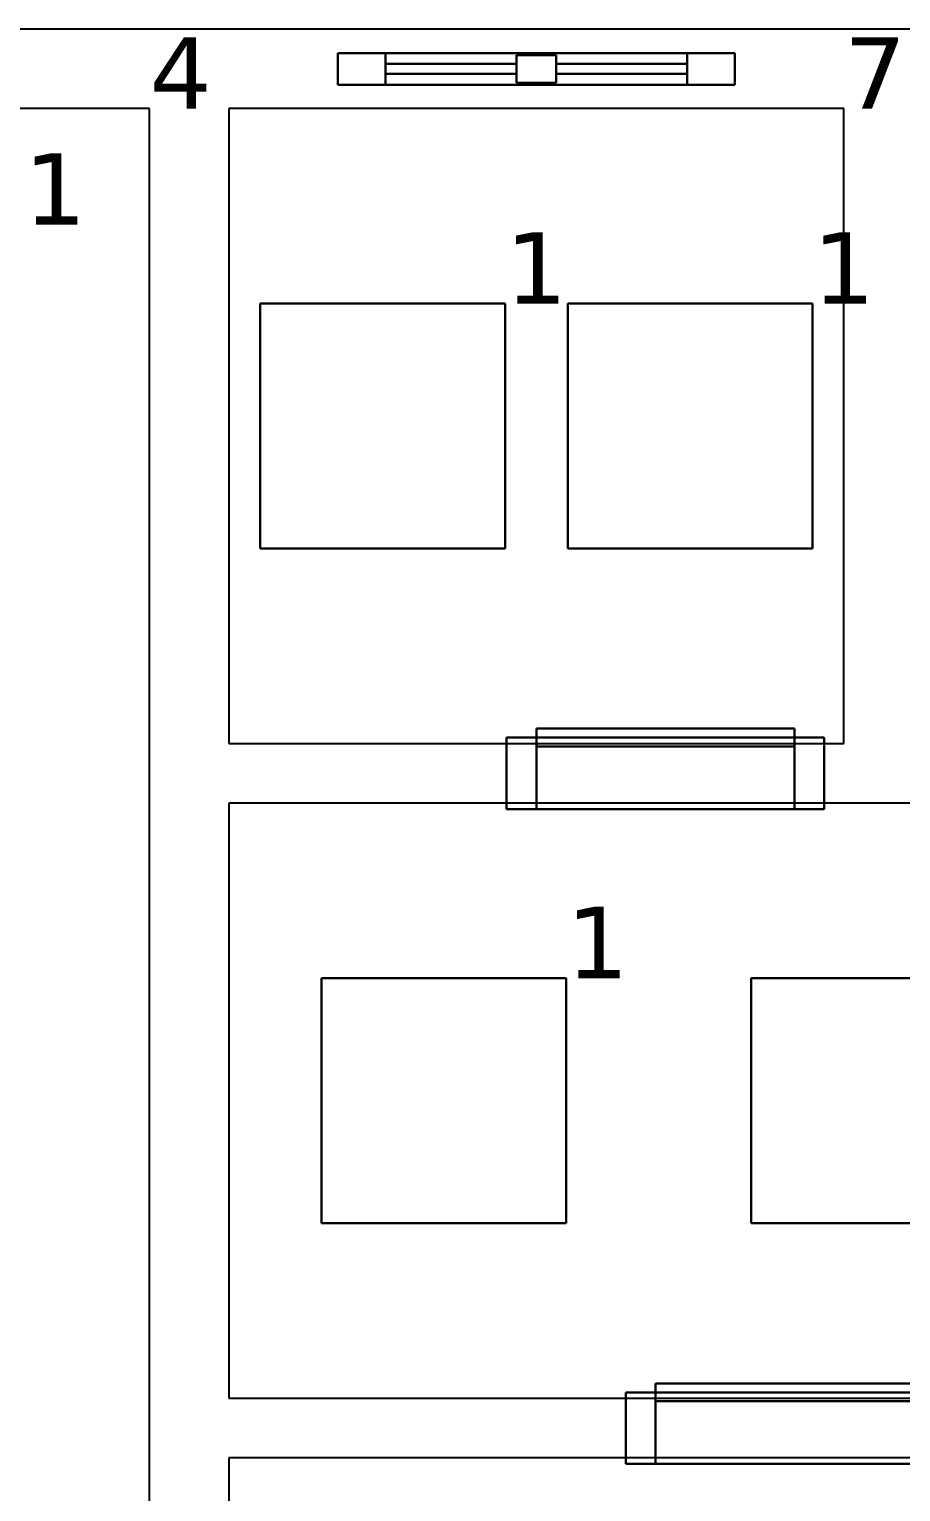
# Model space of a CAD drawing. Header units: inches. Extents: x 0 to 47.1, y -16.6 to 0.5.
# Drawn here: x 9.247 to 11.443, y -3.686 to 0 of the extents above; entities that cross this region are included whole.
import ezdxf

# ---------------------------------------------------------------- set-up
doc = ezdxf.new("R2010")
doc.units = ezdxf.units.IN
doc.header["$MEASUREMENT"] = 0
for name, color, linetype, true_color in [('DLX_BLD1_APERT', 7, 'Continuous', 0x969696), ('DLX_BLD1_CALC', 7, 'Continuous', 0xffffff), ('DLX_BLD1_CONT', 7, 'Continuous', 0x969696), ('DLX_BLD1_LUM', 7, 'Continuous', 0x55aa00), ('DLX_BLD1_LUMKEY_IDX', 7, 'Continuous', 0x969696), ('DLX_BLD1_RESKEY_IDX', 7, 'Continuous', 0x707070)]:
    doc.layers.add(name, color=color, linetype=linetype, true_color=true_color)
doc.styles.add('TableTextStyle', font='')
doc.styles.get('TableTextStyle').set_extended_font_data('VERDANA.TTF')

msp = doc.modelspace()

# ---------------------------------------------------------------- linework, layer by layer
at = {"layer": 'DLX_BLD1_APERT'}
for points in [[(11.025, -0.06, 0), (10.025, -0.06, 0)], [(10.025, -0.06, 0), (10.025, -0.14, 0)], [(10.025, -0.14, 0), (10.025, -0.06, 0)], [(10.025, -0.06, 0), (11.025, -0.06, 0)], [(10.025, -0.14, 0), (10.025, -0.06, 0)], [(10.025, -0.06, 0), (10.025, -0.06, 0)], [(10.025, -0.06, 0), (10.025, -0.14, 0)], [(10.025, -0.06, 0), (11.025, -0.06, 0)], [(11.025, -0.06, 0), (10.025, -0.06, 0)], [(10.025, -0.06, 0), (10.025, -0.06, 0)], [(10.145, -0.06, 0), (10.145, -0.06, 0)], [(10.145, -0.06, 0), (10.905, -0.06, 0)], [(10.905, -0.06, 0), (10.145, -0.06, 0)], [(10.145, -0.0875, 0), (10.145, -0.06, 0)], [(10.145, -0.06, 0), (10.905, -0.06, 0)], [(10.145, -0.0875, 0), (10.145, -0.06, 0)], [(10.145, -0.06, 0), (10.145, -0.06, 0)], [(10.145, -0.06, 0), (10.145, -0.0875, 0)], [(10.905, -0.06, 0), (10.145, -0.06, 0)], [(10.145, -0.06, 0), (10.145, -0.0875, 0)], [(10.475, -0.065, 0), (10.475, -0.0875, 0)], [(10.575, -0.065, 0), (10.475, -0.065, 0)], [(10.475, -0.0875, 0), (10.475, -0.065, 0)], [(10.475, -0.065, 0), (10.575, -0.065, 0)], [(10.475, -0.065, 0), (10.575, -0.065, 0)], [(10.475, -0.0875, 0), (10.475, -0.065, 0)], [(10.575, -0.065, 0), (10.475, -0.065, 0)], [(10.475, -0.065, 0), (10.475, -0.0875, 0)], [(10.575, -0.065, 0), (10.475, -0.065, 0)], [(10.475, -0.065, 0), (10.475, -0.065, 0)], [(10.475, -0.065, 0), (10.575, -0.065, 0)], [(10.475, -0.0875, 0), (10.475, -0.065, 0)], [(10.475, -0.065, 0), (10.475, -0.065, 0)], [(10.475, -0.065, 0), (10.475, -0.0875, 0)], [(10.475, -0.0875, 0), (10.475, -0.065, 0)], [(10.475, -0.065, 0), (10.575, -0.065, 0)], [(10.575, -0.065, 0), (10.475, -0.065, 0)], [(10.475, -0.065, 0), (10.475, -0.0875, 0)], [(10.575, -0.0875, 0), (10.575, -0.065, 0)], [(10.575, -0.065, 0), (10.575, -0.0875, 0)], [(10.575, -0.065, 0), (10.575, -0.0875, 0)], [(10.575, -0.0875, 0), (10.575, -0.065, 0)], [(10.575, -0.0875, 0), (10.575, -0.065, 0)], [(10.575, -0.065, 0), (10.575, -0.065, 0)], [(10.575, -0.065, 0), (10.575, -0.0875, 0)], [(10.575, -0.065, 0), (10.575, -0.065, 0)], [(10.575, -0.065, 0), (10.575, -0.0875, 0)], [(10.575, -0.0875, 0), (10.575, -0.065, 0)], [(10.905, -0.06, 0), (10.905, -0.06, 0)], [(10.905, -0.06, 0), (10.905, -0.0875, 0)], [(10.905, -0.0875, 0), (10.905, -0.06, 0)], [(10.905, -0.06, 0), (10.905, -0.06, 0)], [(10.905, -0.06, 0), (10.905, -0.0875, 0)], [(10.905, -0.0875, 0), (10.905, -0.06, 0)], [(11.025, -0.14, 0), (11.025, -0.06, 0)], [(11.025, -0.14, 0), (11.025, -0.06, 0)], [(11.025, -0.06, 0), (11.025, -0.06, 0)], [(11.025, -0.06, 0), (11.025, -0.14, 0)], [(11.025, -0.06, 0), (11.025, -0.14, 0)], [(11.025, -0.06, 0), (11.025, -0.06, 0)], [(10.475, -0.0875, 0), (10.145, -0.0875, 0)], [(10.145, -0.0875, 0), (10.145, -0.0875, 0)], [(10.145, -0.0875, 0), (10.145, -0.1125, 0)], [(10.145, -0.1125, 0), (10.145, -0.0875, 0)], [(10.145, -0.0875, 0), (10.475, -0.0875, 0)], [(10.145, -0.1125, 0), (10.145, -0.0875, 0)], [(10.145, -0.0875, 0), (10.145, -0.0875, 0)], [(10.475, -0.0875, 0), (10.145, -0.0875, 0)], [(10.145, -0.0875, 0), (10.145, -0.1125, 0)], [(10.145, -0.0875, 0), (10.475, -0.0875, 0)], [(10.145, -0.0875, 0), (10.475, -0.0875, 0)], [(10.475, -0.0875, 0), (10.145, -0.0875, 0)], [(10.145, -0.0875, 0), (10.145, -0.0875, 0)], [(10.475, -0.0875, 0), (10.145, -0.0875, 0)], [(10.145, -0.0875, 0), (10.145, -0.1125, 0)], [(10.145, -0.1125, 0), (10.145, -0.0875, 0)], [(10.145, -0.0875, 0), (10.145, -0.0875, 0)], [(10.145, -0.0875, 0), (10.145, -0.1125, 0)], [(10.145, -0.1125, 0), (10.145, -0.0875, 0)], [(10.145, -0.0875, 0), (10.475, -0.0875, 0)], [(10.475, -0.0875, 0), (10.475, -0.1125, 0)], [(10.475, -0.1125, 0), (10.475, -0.0875, 0)], [(10.475, -0.1125, 0), (10.475, -0.0875, 0)], [(10.475, -0.0875, 0), (10.475, -0.1125, 0)], [(10.475, -0.0875, 0), (10.475, -0.0875, 0)], [(10.475, -0.0875, 0), (10.475, -0.1125, 0)], [(10.475, -0.1125, 0), (10.475, -0.0875, 0)], [(10.475, -0.0875, 0), (10.475, -0.0875, 0)], [(10.475, -0.1125, 0), (10.475, -0.0875, 0)], [(10.475, -0.0875, 0), (10.475, -0.1125, 0)], [(10.475, -0.1125, 0), (10.475, -0.0875, 0)], [(10.475, -0.0875, 0), (10.475, -0.0875, 0)], [(10.475, -0.0875, 0), (10.475, -0.1125, 0)], [(10.475, -0.0875, 0), (10.475, -0.0875, 0)], [(10.475, -0.1125, 0), (10.475, -0.0875, 0)], [(10.475, -0.0875, 0), (10.475, -0.1125, 0)], [(10.905, -0.0875, 0), (10.575, -0.0875, 0)], [(10.575, -0.1125, 0), (10.575, -0.0875, 0)], [(10.575, -0.0875, 0), (10.905, -0.0875, 0)], [(10.575, -0.0875, 0), (10.575, -0.1125, 0)], [(10.905, -0.0875, 0), (10.575, -0.0875, 0)], [(10.575, -0.0875, 0), (10.575, -0.1125, 0)], [(10.575, -0.0875, 0), (10.905, -0.0875, 0)], [(10.575, -0.1125, 0), (10.575, -0.0875, 0)], [(10.575, -0.0875, 0), (10.575, -0.0875, 0)], [(10.575, -0.0875, 0), (10.575, -0.1125, 0)], [(10.575, -0.1125, 0), (10.575, -0.0875, 0)], [(10.575, -0.0875, 0), (10.575, -0.0875, 0)], [(10.575, -0.0875, 0), (10.575, -0.1125, 0)], [(10.575, -0.1125, 0), (10.575, -0.0875, 0)], [(10.575, -0.1125, 0), (10.575, -0.0875, 0)], [(10.575, -0.0875, 0), (10.575, -0.0875, 0)], [(10.575, -0.0875, 0), (10.575, -0.1125, 0)], [(10.575, -0.0875, 0), (10.905, -0.0875, 0)], [(10.905, -0.0875, 0), (10.575, -0.0875, 0)], [(10.575, -0.0875, 0), (10.575, -0.0875, 0)], [(10.905, -0.0875, 0), (10.575, -0.0875, 0)], [(10.575, -0.0875, 0), (10.575, -0.1125, 0)], [(10.575, -0.1125, 0), (10.575, -0.0875, 0)], [(10.575, -0.0875, 0), (10.905, -0.0875, 0)], [(10.905, -0.0875, 0), (10.905, -0.0875, 0)], [(10.905, -0.0875, 0), (10.905, -0.1125, 0)], [(10.905, -0.0875, 0), (10.905, -0.0875, 0)], [(10.905, -0.0875, 0), (10.905, -0.1125, 0)], [(10.905, -0.1125, 0), (10.905, -0.0875, 0)], [(10.905, -0.1125, 0), (10.905, -0.0875, 0)], [(10.905, -0.0875, 0), (10.905, -0.0875, 0)], [(10.905, -0.1125, 0), (10.905, -0.0875, 0)], [(10.905, -0.0875, 0), (10.905, -0.0875, 0)], [(10.905, -0.0875, 0), (10.905, -0.1125, 0)], [(10.905, -0.1125, 0), (10.905, -0.0875, 0)], [(10.905, -0.0875, 0), (10.905, -0.1125, 0)], [(10.025, -0.14, 0), (11.025, -0.14, 0)], [(11.025, -0.14, 0), (10.025, -0.14, 0)], [(10.025, -0.14, 0), (10.025, -0.14, 0)], [(10.025, -0.14, 0), (11.025, -0.14, 0)], [(11.025, -0.14, 0), (10.025, -0.14, 0)], [(10.025, -0.14, 0), (10.025, -0.14, 0)], [(10.145, -0.1125, 0), (10.145, -0.1125, 0)], [(10.475, -0.1125, 0), (10.145, -0.1125, 0)], [(10.145, -0.1125, 0), (10.145, -0.14, 0)], [(10.475, -0.1125, 0), (10.145, -0.1125, 0)], [(10.145, -0.1125, 0), (10.145, -0.1125, 0)], [(10.145, -0.1125, 0), (10.145, -0.14, 0)], [(10.145, -0.14, 0), (10.145, -0.1125, 0)], [(10.145, -0.1125, 0), (10.475, -0.1125, 0)], [(10.145, -0.14, 0), (10.145, -0.1125, 0)], [(10.145, -0.1125, 0), (10.475, -0.1125, 0)], [(10.145, -0.1125, 0), (10.475, -0.1125, 0)], [(10.475, -0.1125, 0), (10.145, -0.1125, 0)], [(10.145, -0.1125, 0), (10.145, -0.1125, 0)], [(10.145, -0.1125, 0), (10.475, -0.1125, 0)], [(10.145, -0.1125, 0), (10.145, -0.1125, 0)], [(10.475, -0.1125, 0), (10.145, -0.1125, 0)], [(10.145, -0.14, 0), (10.145, -0.14, 0)], [(10.145, -0.14, 0), (10.905, -0.14, 0)], [(10.905, -0.14, 0), (10.145, -0.14, 0)], [(10.145, -0.14, 0), (10.905, -0.14, 0)], [(10.145, -0.14, 0), (10.145, -0.14, 0)], [(10.905, -0.14, 0), (10.145, -0.14, 0)], [(10.475, -0.135, 0), (10.475, -0.1125, 0)], [(10.475, -0.1125, 0), (10.475, -0.135, 0)], [(10.475, -0.135, 0), (10.475, -0.1125, 0)], [(10.475, -0.1125, 0), (10.475, -0.135, 0)], [(10.475, -0.1125, 0), (10.475, -0.1125, 0)], [(10.475, -0.1125, 0), (10.475, -0.135, 0)], [(10.475, -0.135, 0), (10.475, -0.1125, 0)], [(10.475, -0.1125, 0), (10.475, -0.1125, 0)], [(10.475, -0.135, 0), (10.475, -0.1125, 0)], [(10.475, -0.1125, 0), (10.475, -0.135, 0)], [(10.475, -0.1125, 0), (10.475, -0.1125, 0)], [(10.475, -0.1125, 0), (10.475, -0.1125, 0)], [(10.575, -0.135, 0), (10.475, -0.135, 0)], [(10.475, -0.135, 0), (10.575, -0.135, 0)], [(10.575, -0.135, 0), (10.475, -0.135, 0)], [(10.475, -0.135, 0), (10.575, -0.135, 0)], [(10.475, -0.135, 0), (10.475, -0.135, 0)], [(10.575, -0.135, 0), (10.475, -0.135, 0)], [(10.475, -0.135, 0), (10.475, -0.135, 0)], [(10.475, -0.135, 0), (10.575, -0.135, 0)], [(10.575, -0.135, 0), (10.475, -0.135, 0)], [(10.475, -0.135, 0), (10.575, -0.135, 0)], [(10.905, -0.1125, 0), (10.575, -0.1125, 0)], [(10.575, -0.1125, 0), (10.575, -0.135, 0)], [(10.905, -0.1125, 0), (10.575, -0.1125, 0)], [(10.575, -0.1125, 0), (10.905, -0.1125, 0)], [(10.575, -0.135, 0), (10.575, -0.1125, 0)], [(10.575, -0.1125, 0), (10.905, -0.1125, 0)], [(10.575, -0.1125, 0), (10.575, -0.135, 0)], [(10.575, -0.135, 0), (10.575, -0.1125, 0)], [(10.575, -0.1125, 0), (10.575, -0.1125, 0)], [(10.575, -0.1125, 0), (10.575, -0.135, 0)], [(10.575, -0.135, 0), (10.575, -0.1125, 0)], [(10.575, -0.1125, 0), (10.575, -0.1125, 0)], [(10.575, -0.1125, 0), (10.575, -0.135, 0)], [(10.575, -0.135, 0), (10.575, -0.1125, 0)], [(10.575, -0.1125, 0), (10.905, -0.1125, 0)], [(10.905, -0.1125, 0), (10.575, -0.1125, 0)], [(10.575, -0.1125, 0), (10.575, -0.1125, 0)], [(10.575, -0.1125, 0), (10.575, -0.1125, 0)], [(10.575, -0.1125, 0), (10.905, -0.1125, 0)], [(10.905, -0.1125, 0), (10.575, -0.1125, 0)], [(10.575, -0.135, 0), (10.575, -0.135, 0)], [(10.575, -0.135, 0), (10.575, -0.135, 0)], [(10.905, -0.14, 0), (10.905, -0.1125, 0)], [(10.905, -0.1125, 0), (10.905, -0.1125, 0)], [(10.905, -0.1125, 0), (10.905, -0.14, 0)], [(10.905, -0.14, 0), (10.905, -0.1125, 0)], [(10.905, -0.1125, 0), (10.905, -0.1125, 0)], [(10.905, -0.1125, 0), (10.905, -0.14, 0)], [(10.905, -0.1125, 0), (10.905, -0.1125, 0)], [(10.905, -0.1125, 0), (10.905, -0.1125, 0)], [(10.905, -0.14, 0), (10.905, -0.14, 0)], [(10.905, -0.14, 0), (10.905, -0.14, 0)], [(11.025, -0.14, 0), (11.025, -0.14, 0)], [(11.025, -0.14, 0), (11.025, -0.14, 0)], [(11.175, -1.7625, 0), (10.525, -1.7625, 0)], [(10.525, -1.7625, 0), (10.525, -1.785, 0)], [(11.175, -1.7625, 0), (10.525, -1.7625, 0)], [(10.525, -1.7625, 0), (10.525, -1.7625, 0)], [(10.525, -1.7625, 0), (11.175, -1.7625, 0)], [(10.525, -1.785, 0), (10.525, -1.7625, 0)], [(10.525, -1.7625, 0), (10.525, -1.7625, 0)], [(10.525, -1.7625, 0), (10.525, -1.785, 0)], [(10.525, -1.7625, 0), (11.175, -1.7625, 0)], [(10.525, -1.785, 0), (10.525, -1.7625, 0)], [(11.175, -1.785, 0), (11.175, -1.7625, 0)], [(11.175, -1.785, 0), (11.175, -1.7625, 0)], [(11.175, -1.7625, 0), (11.175, -1.7625, 0)], [(11.175, -1.7625, 0), (11.175, -1.785, 0)], [(11.175, -1.7625, 0), (11.175, -1.7625, 0)], [(11.175, -1.7625, 0), (11.175, -1.785, 0)], [(11.25, -1.785, 0), (10.45, -1.785, 0)], [(10.45, -1.785, 0), (10.45, -1.965, 0)], [(10.45, -1.785, 0), (10.45, -1.785, 0)], [(10.45, -1.785, 0), (10.45, -1.965, 0)], [(10.45, -1.965, 0), (10.45, -1.785, 0)], [(10.45, -1.965, 0), (10.45, -1.785, 0)], [(10.45, -1.785, 0), (10.525, -1.785, 0)], [(10.525, -1.785, 0), (10.45, -1.785, 0)], [(10.45, -1.785, 0), (10.45, -1.785, 0)], [(10.45, -1.785, 0), (11.25, -1.785, 0)], [(10.525, -1.785, 0), (10.525, -1.8075, 0)], [(11.175, -1.785, 0), (10.525, -1.785, 0)], [(10.525, -1.785, 0), (10.525, -1.785, 0)], [(10.525, -1.8075, 0), (10.525, -1.785, 0)], [(10.525, -1.785, 0), (11.175, -1.785, 0)], [(10.525, -1.8075, 0), (10.525, -1.785, 0)], [(10.525, -1.785, 0), (10.525, -1.785, 0)], [(10.525, -1.785, 0), (10.525, -1.8075, 0)], [(10.525, -1.785, 0), (11.175, -1.785, 0)], [(10.525, -1.785, 0), (10.525, -1.785, 0)], [(10.525, -1.8075, 0), (10.525, -1.785, 0)], [(11.175, -1.785, 0), (10.525, -1.785, 0)], [(10.525, -1.785, 0), (10.525, -1.8075, 0)], [(10.525, -1.785, 0), (10.525, -1.785, 0)], [(10.525, -1.785, 0), (10.525, -1.8075, 0)], [(10.525, -1.8075, 0), (10.525, -1.785, 0)], [(11.175, -1.8075, 0), (11.175, -1.785, 0)], [(11.175, -1.785, 0), (11.25, -1.785, 0)], [(11.175, -1.785, 0), (11.175, -1.785, 0)], [(11.25, -1.785, 0), (11.175, -1.785, 0)], [(11.175, -1.785, 0), (11.175, -1.8075, 0)], [(11.175, -1.8075, 0), (11.175, -1.785, 0)], [(11.175, -1.785, 0), (11.175, -1.785, 0)], [(11.175, -1.785, 0), (11.175, -1.8075, 0)], [(11.175, -1.785, 0), (11.175, -1.785, 0)], [(11.175, -1.785, 0), (11.175, -1.8075, 0)], [(11.175, -1.785, 0), (11.175, -1.785, 0)], [(11.175, -1.785, 0), (11.175, -1.8075, 0)], [(11.175, -1.8075, 0), (11.175, -1.785, 0)], [(11.175, -1.8075, 0), (11.175, -1.785, 0)], [(11.25, -1.965, 0), (11.25, -1.785, 0)], [(11.25, -1.785, 0), (11.25, -1.785, 0)], [(11.25, -1.785, 0), (11.25, -1.965, 0)], [(11.25, -1.965, 0), (11.25, -1.785, 0)], [(11.25, -1.785, 0), (11.25, -1.965, 0)], [(11.25, -1.785, 0), (11.25, -1.785, 0)], [(10.525, -1.8075, 0), (10.525, -1.965, 0)], [(10.525, -1.8075, 0), (11.175, -1.8075, 0)], [(10.525, -1.965, 0), (10.525, -1.8075, 0)], [(10.525, -1.8075, 0), (10.525, -1.8075, 0)], [(10.525, -1.8075, 0), (10.525, -1.965, 0)], [(10.525, -1.965, 0), (10.525, -1.8075, 0)], [(11.175, -1.8075, 0), (10.525, -1.8075, 0)], [(10.525, -1.8075, 0), (10.525, -1.8075, 0)], [(11.175, -1.8075, 0), (10.525, -1.8075, 0)], [(11.175, -1.8075, 0), (10.525, -1.8075, 0)], [(10.525, -1.8075, 0), (10.525, -1.8075, 0)], [(10.525, -1.8075, 0), (11.175, -1.8075, 0)], [(10.525, -1.8075, 0), (11.175, -1.8075, 0)], [(10.525, -1.8075, 0), (10.525, -1.8075, 0)], [(11.175, -1.965, 0), (11.175, -1.8075, 0)], [(11.175, -1.8075, 0), (11.175, -1.965, 0)], [(11.175, -1.8075, 0), (11.175, -1.8075, 0)], [(11.175, -1.8075, 0), (11.175, -1.965, 0)], [(11.175, -1.965, 0), (11.175, -1.8075, 0)], [(11.175, -1.8075, 0), (11.175, -1.8075, 0)], [(11.175, -1.8075, 0), (11.175, -1.8075, 0)], [(11.175, -1.8075, 0), (11.175, -1.8075, 0)], [(10.45, -1.965, 0), (11.25, -1.965, 0)], [(10.45, -1.965, 0), (10.45, -1.965, 0)], [(10.525, -1.965, 0), (10.45, -1.965, 0)], [(11.25, -1.965, 0), (10.45, -1.965, 0)], [(10.45, -1.965, 0), (10.45, -1.965, 0)], [(10.45, -1.965, 0), (10.525, -1.965, 0)], [(10.525, -1.965, 0), (10.525, -1.965, 0)], [(10.525, -1.965, 0), (11.175, -1.965, 0)], [(11.175, -1.965, 0), (10.525, -1.965, 0)], [(10.525, -1.965, 0), (10.525, -1.965, 0)], [(11.25, -1.965, 0), (11.175, -1.965, 0)], [(11.175, -1.965, 0), (11.175, -1.965, 0)], [(11.175, -1.965, 0), (11.25, -1.965, 0)], [(11.175, -1.965, 0), (11.175, -1.965, 0)], [(11.25, -1.965, 0), (11.25, -1.965, 0)], [(11.25, -1.965, 0), (11.25, -1.965, 0)], [(10.825, -3.4125, 0), (11.675, -3.4125, 0)], [(10.825, -3.435, 0), (10.825, -3.4125, 0)], [(11.675, -3.4125, 0), (10.825, -3.4125, 0)], [(10.825, -3.4125, 0), (10.825, -3.4125, 0)], [(10.825, -3.4125, 0), (11.675, -3.4125, 0)], [(10.825, -3.435, 0), (10.825, -3.4125, 0)], [(10.825, -3.4125, 0), (10.825, -3.4125, 0)], [(10.825, -3.4125, 0), (10.825, -3.435, 0)], [(11.675, -3.4125, 0), (10.825, -3.4125, 0)], [(10.825, -3.4125, 0), (10.825, -3.435, 0)], [(11.75, -3.435, 0), (10.75, -3.435, 0)], [(10.75, -3.435, 0), (10.75, -3.615, 0)], [(10.75, -3.435, 0), (10.75, -3.435, 0)], [(10.75, -3.435, 0), (10.75, -3.615, 0)], [(10.75, -3.615, 0), (10.75, -3.435, 0)], [(10.75, -3.615, 0), (10.75, -3.435, 0)], [(10.75, -3.435, 0), (10.825, -3.435, 0)], [(10.825, -3.435, 0), (10.75, -3.435, 0)], [(10.75, -3.435, 0), (10.75, -3.435, 0)], [(10.75, -3.435, 0), (11.75, -3.435, 0)], [(10.825, -3.435, 0), (10.825, -3.4575, 0)], [(11.675, -3.435, 0), (10.825, -3.435, 0)], [(10.825, -3.435, 0), (10.825, -3.435, 0)], [(10.825, -3.4575, 0), (10.825, -3.435, 0)], [(10.825, -3.435, 0), (11.675, -3.435, 0)], [(10.825, -3.4575, 0), (10.825, -3.435, 0)], [(10.825, -3.435, 0), (10.825, -3.435, 0)], [(10.825, -3.435, 0), (10.825, -3.4575, 0)], [(10.825, -3.4575, 0), (10.825, -3.435, 0)], [(10.825, -3.435, 0), (10.825, -3.435, 0)], [(10.825, -3.435, 0), (11.675, -3.435, 0)], [(11.675, -3.435, 0), (10.825, -3.435, 0)], [(10.825, -3.435, 0), (10.825, -3.4575, 0)], [(10.825, -3.435, 0), (10.825, -3.435, 0)], [(10.825, -3.435, 0), (10.825, -3.4575, 0)], [(10.825, -3.4575, 0), (10.825, -3.435, 0)], [(10.825, -3.4575, 0), (10.825, -3.615, 0)], [(10.825, -3.4575, 0), (11.675, -3.4575, 0)], [(10.825, -3.615, 0), (10.825, -3.4575, 0)], [(10.825, -3.4575, 0), (10.825, -3.4575, 0)], [(10.825, -3.4575, 0), (10.825, -3.615, 0)], [(10.825, -3.615, 0), (10.825, -3.4575, 0)], [(11.675, -3.4575, 0), (10.825, -3.4575, 0)], [(10.825, -3.4575, 0), (10.825, -3.4575, 0)], [(11.675, -3.4575, 0), (10.825, -3.4575, 0)], [(10.825, -3.4575, 0), (10.825, -3.4575, 0)], [(10.825, -3.4575, 0), (11.675, -3.4575, 0)], [(11.675, -3.4575, 0), (10.825, -3.4575, 0)], [(10.825, -3.4575, 0), (11.675, -3.4575, 0)], [(10.825, -3.4575, 0), (10.825, -3.4575, 0)], [(10.75, -3.615, 0), (11.75, -3.615, 0)], [(10.75, -3.615, 0), (10.75, -3.615, 0)], [(10.825, -3.615, 0), (10.75, -3.615, 0)], [(11.75, -3.615, 0), (10.75, -3.615, 0)], [(10.75, -3.615, 0), (10.75, -3.615, 0)], [(10.75, -3.615, 0), (10.825, -3.615, 0)], [(10.825, -3.615, 0), (10.825, -3.615, 0)], [(10.825, -3.615, 0), (11.675, -3.615, 0)], [(11.675, -3.615, 0), (10.825, -3.615, 0)], [(10.825, -3.615, 0), (10.825, -3.615, 0)]]:
    msp.add_polyline3d(points, dxfattribs=at)
at = {"layer": 'DLX_BLD1_CALC'}
for points in [[(9.55, -0.2, 0), (7.05, -0.2, 0)], [(9.55, -4, 0), (9.55, -0.2, 0)], [(11.3, -0.2, 0), (9.75, -0.2, 0)], [(9.75, -0.2, 0), (9.75, -1.8, 0)], [(11.3, -1.8, 0), (11.3, -0.2, 0)], [(10.525, -1.7625, 0), (10.525, -1.785, 0)], [(11.175, -1.7625, 0), (10.525, -1.7625, 0)], [(10.525, -1.785, 0), (10.525, -1.7625, 0)], [(10.525, -1.7625, 0), (11.175, -1.7625, 0)], [(11.175, -1.785, 0), (11.175, -1.7625, 0)], [(11.175, -1.7625, 0), (11.175, -1.785, 0)], [(9.75, -1.8, 0), (10.45, -1.8, 0)], [(10.525, -1.785, 0), (10.45, -1.785, 0)], [(10.45, -1.785, 0), (10.45, -1.8, 0)], [(10.45, -1.8, 0), (10.45, -1.785, 0)], [(10.45, -1.785, 0), (10.525, -1.785, 0)], [(10.45, -1.8, 0), (11.25, -1.8, 0)], [(11.25, -1.785, 0), (11.175, -1.785, 0)], [(11.175, -1.785, 0), (11.25, -1.785, 0)], [(11.25, -1.8, 0), (11.25, -1.785, 0)], [(11.25, -1.785, 0), (11.25, -1.8, 0)], [(11.25, -1.8, 0), (11.3, -1.8, 0)], [(10.45, -1.95, 0), (9.75, -1.95, 0)], [(9.75, -1.95, 0), (9.75, -3.45, 0)], [(10.525, -1.95, 0), (10.45, -1.95, 0)], [(10.45, -1.95, 0), (10.45, -1.965, 0)], [(10.45, -1.965, 0), (10.45, -1.95, 0)], [(10.525, -1.965, 0), (10.525, -1.95, 0)], [(11.175, -1.95, 0), (10.525, -1.95, 0)], [(10.525, -1.95, 0), (10.525, -1.965, 0)], [(11.175, -1.95, 0), (11.175, -1.965, 0)], [(11.25, -1.95, 0), (11.175, -1.95, 0)], [(11.175, -1.965, 0), (11.175, -1.95, 0)], [(11.25, -1.965, 0), (11.25, -1.95, 0)], [(11.5, -1.95, 0), (11.25, -1.95, 0)], [(11.25, -1.95, 0), (11.25, -1.965, 0)], [(10.45, -1.965, 0), (10.525, -1.965, 0)], [(10.525, -1.965, 0), (10.45, -1.965, 0)], [(11.175, -1.965, 0), (11.25, -1.965, 0)], [(11.25, -1.965, 0), (11.175, -1.965, 0)], [(10.825, -3.4125, 0), (10.825, -3.435, 0)], [(11.675, -3.4125, 0), (10.825, -3.4125, 0)], [(10.825, -3.435, 0), (10.825, -3.4125, 0)], [(10.825, -3.4125, 0), (11.675, -3.4125, 0)], [(9.75, -3.45, 0), (10.75, -3.45, 0)], [(10.825, -3.435, 0), (10.75, -3.435, 0)], [(10.75, -3.435, 0), (10.75, -3.45, 0)], [(10.75, -3.45, 0), (10.75, -3.435, 0)], [(10.75, -3.435, 0), (10.825, -3.435, 0)], [(10.75, -3.45, 0), (11.75, -3.45, 0)], [(10.75, -3.6, 0), (9.75, -3.6, 0)], [(9.75, -3.6, 0), (9.75, -4, 0)], [(10.825, -3.6, 0), (10.75, -3.6, 0)], [(10.75, -3.6, 0), (10.75, -3.615, 0)], [(10.75, -3.615, 0), (10.75, -3.6, 0)], [(10.825, -3.615, 0), (10.825, -3.6, 0)], [(11.675, -3.6, 0), (10.825, -3.6, 0)], [(10.825, -3.6, 0), (10.825, -3.615, 0)], [(10.75, -3.615, 0), (10.825, -3.615, 0)], [(10.825, -3.615, 0), (10.75, -3.615, 0)]]:
    msp.add_polyline3d(points, dxfattribs=at)
at = {"layer": 'DLX_BLD1_CONT'}
for points in [[(16.6, 0, 0), (0, 0, 0)], [(9.55, -0.2, 0), (7.05, -0.2, 0)], [(9.55, -5.05, 0), (9.55, -0.2, 0)], [(11.3, -0.2, 0), (9.75, -0.2, 0)], [(9.75, -0.2, 0), (9.75, -1.8, 0)], [(11.3, -1.8, 0), (11.3, -0.2, 0)], [(9.75, -1.8, 0), (11.3, -1.8, 0)], [(13, -1.95, 0), (9.75, -1.95, 0)], [(9.75, -1.95, 0), (9.75, -3.45, 0)], [(9.75, -3.45, 0), (13, -3.45, 0)], [(13, -3.6, 0), (9.75, -3.6, 0)], [(9.75, -3.6, 0), (9.75, -6.85, 0)]]:
    msp.add_polyline3d(points, dxfattribs=at)
at = {"layer": 'DLX_BLD1_LUM'}
for points in [[(9.829, -1.3085, 0), (9.829, -0.6915, 0)], [(9.829, -0.6915, 0), (9.829, -0.6915, 0)], [(9.829, -0.6915, 0), (9.829, -1.3085, 0)], [(9.829, -0.6915, 0), (10.446, -0.6915, 0)], [(10.446, -0.6915, 0), (9.829, -0.6915, 0)], [(9.829, -0.6915, 0), (9.829, -0.6915, 0)], [(9.829, -0.6915, 0), (9.829, -1.3085, 0)], [(10.446, -0.6915, 0), (9.829, -0.6915, 0)], [(9.829, -1.3085, 0), (9.829, -0.6915, 0)], [(9.829, -0.6915, 0), (10.446, -0.6915, 0)], [(10.446, -0.6915, 0), (10.446, -1.3085, 0)], [(10.446, -1.3085, 0), (10.446, -0.6915, 0)], [(10.446, -0.6915, 0), (10.446, -0.6915, 0)], [(10.446, -0.6915, 0), (10.446, -0.6915, 0)], [(10.446, -1.3085, 0), (10.446, -0.6915, 0)], [(10.446, -0.6915, 0), (10.446, -1.3085, 0)], [(10.604, -1.3085, 0), (10.604, -0.6915, 0)], [(10.604, -0.6915, 0), (10.604, -0.6915, 0)], [(10.604, -0.6915, 0), (10.604, -1.3085, 0)], [(10.604, -0.6915, 0), (11.221, -0.6915, 0)], [(11.221, -0.6915, 0), (10.604, -0.6915, 0)], [(10.604, -0.6915, 0), (10.604, -0.6915, 0)], [(10.604, -0.6915, 0), (10.604, -1.3085, 0)], [(11.221, -0.6915, 0), (10.604, -0.6915, 0)], [(10.604, -1.3085, 0), (10.604, -0.6915, 0)], [(10.604, -0.6915, 0), (11.221, -0.6915, 0)], [(11.221, -0.6915, 0), (11.221, -1.3085, 0)], [(11.221, -1.3085, 0), (11.221, -0.6915, 0)], [(11.221, -0.6915, 0), (11.221, -0.6915, 0)], [(11.221, -0.6915, 0), (11.221, -0.6915, 0)], [(11.221, -1.3085, 0), (11.221, -0.6915, 0)], [(11.221, -0.6915, 0), (11.221, -1.3085, 0)], [(10.446, -1.3085, 0), (9.829, -1.3085, 0)], [(9.829, -1.3085, 0), (9.829, -1.3085, 0)], [(9.829, -1.3085, 0), (10.446, -1.3085, 0)], [(9.829, -1.3085, 0), (9.829, -1.3085, 0)], [(9.829, -1.3085, 0), (10.446, -1.3085, 0)], [(10.446, -1.3085, 0), (9.829, -1.3085, 0)], [(10.446, -1.3085, 0), (10.446, -1.3085, 0)], [(10.446, -1.3085, 0), (10.446, -1.3085, 0)], [(11.221, -1.3085, 0), (10.604, -1.3085, 0)], [(10.604, -1.3085, 0), (10.604, -1.3085, 0)], [(10.604, -1.3085, 0), (11.221, -1.3085, 0)], [(10.604, -1.3085, 0), (10.604, -1.3085, 0)], [(10.604, -1.3085, 0), (11.221, -1.3085, 0)], [(11.221, -1.3085, 0), (10.604, -1.3085, 0)], [(11.221, -1.3085, 0), (11.221, -1.3085, 0)], [(11.221, -1.3085, 0), (11.221, -1.3085, 0)], [(9.9832, -3.0085, 0), (9.9832, -2.3915, 0)], [(9.9832, -2.3915, 0), (9.9832, -2.3915, 0)], [(9.9832, -2.3915, 0), (9.9832, -3.0085, 0)], [(9.9832, -2.3915, 0), (10.6002, -2.3915, 0)], [(10.6002, -2.3915, 0), (9.9832, -2.3915, 0)], [(9.9832, -2.3915, 0), (9.9832, -2.3915, 0)], [(9.9832, -2.3915, 0), (9.9832, -3.0085, 0)], [(10.6002, -2.3915, 0), (9.9832, -2.3915, 0)], [(9.9832, -3.0085, 0), (9.9832, -2.3915, 0)], [(9.9832, -2.3915, 0), (10.6002, -2.3915, 0)], [(10.6002, -2.3915, 0), (10.6002, -3.0085, 0)], [(10.6002, -3.0085, 0), (10.6002, -2.3915, 0)], [(10.6002, -2.3915, 0), (10.6002, -2.3915, 0)], [(10.6002, -2.3915, 0), (10.6002, -2.3915, 0)], [(10.6002, -3.0085, 0), (10.6002, -2.3915, 0)], [(10.6002, -2.3915, 0), (10.6002, -3.0085, 0)], [(11.0665, -3.0085, 0), (11.0665, -2.3915, 0)], [(11.0665, -2.3915, 0), (11.0665, -2.3915, 0)], [(11.0665, -2.3915, 0), (11.0665, -3.0085, 0)], [(11.0665, -2.3915, 0), (11.6835, -2.3915, 0)], [(11.6835, -2.3915, 0), (11.0665, -2.3915, 0)], [(11.0665, -2.3915, 0), (11.0665, -2.3915, 0)], [(11.0665, -2.3915, 0), (11.0665, -3.0085, 0)], [(11.6835, -2.3915, 0), (11.0665, -2.3915, 0)], [(11.0665, -3.0085, 0), (11.0665, -2.3915, 0)], [(11.0665, -2.3915, 0), (11.6835, -2.3915, 0)], [(10.6002, -3.0085, 0), (9.9832, -3.0085, 0)], [(9.9832, -3.0085, 0), (9.9832, -3.0085, 0)], [(9.9832, -3.0085, 0), (10.6002, -3.0085, 0)], [(9.9832, -3.0085, 0), (9.9832, -3.0085, 0)], [(9.9832, -3.0085, 0), (10.6002, -3.0085, 0)], [(10.6002, -3.0085, 0), (9.9832, -3.0085, 0)], [(10.6002, -3.0085, 0), (10.6002, -3.0085, 0)], [(10.6002, -3.0085, 0), (10.6002, -3.0085, 0)], [(11.6835, -3.0085, 0), (11.0665, -3.0085, 0)], [(11.0665, -3.0085, 0), (11.0665, -3.0085, 0)], [(11.0665, -3.0085, 0), (11.6835, -3.0085, 0)], [(11.0665, -3.0085, 0), (11.0665, -3.0085, 0)], [(11.0665, -3.0085, 0), (11.6835, -3.0085, 0)], [(11.6835, -3.0085, 0), (11.0665, -3.0085, 0)]]:
    msp.add_polyline3d(points, dxfattribs=at)

# ---------------------------------------------------------------- texts
at = {"layer": 'DLX_BLD1_LUMKEY_IDX', "style": 'TableTextStyle'}
for p in [(9.2335, -0.4923), (10.446, -0.6915), (11.221, -0.6915), (10.6002, -2.3915)]:
    msp.add_text('1', height=0.18, dxfattribs=at).set_placement(p)
at = {"layer": 'DLX_BLD1_RESKEY_IDX', "style": 'TableTextStyle'}
for s, p in [('4', (9.55, -0.2)), ('7', (11.3, -0.2))]:
    msp.add_text(s, height=0.18, dxfattribs=at).set_placement(p)

doc.saveas('drawing.dxf')
